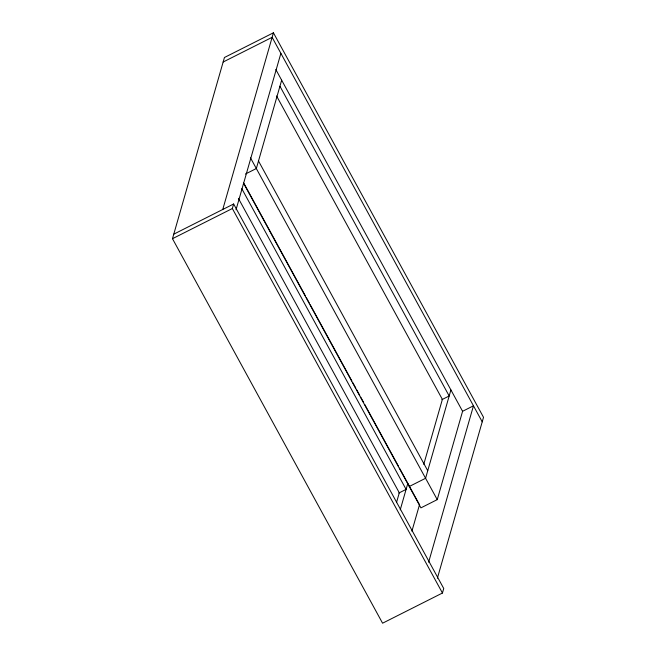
<?xml version="1.0" encoding="UTF-8"?>
<svg xmlns="http://www.w3.org/2000/svg" width="656" height="656" viewBox="0 0 656 656"><rect width="100%" height="100%" fill="white"/><g stroke="black" fill="none" stroke-linecap="round" stroke-linejoin="round"><path stroke-width="0.98" d="M173.774 234.167L233.643 203.991L443.743 588.498L442.447 593.024L382.579 623.2L172.479 238.694L224.442 57.49L273.421 32.8L483.521 417.306L437.372 578.239M222.761 209.477L273.421 32.8M442.447 593.024L232.347 208.526L233.643 203.991M236.029 209.756L280.875 53.349M281.662 80.196L256.332 168.535L245.451 174.02M396.478 502.652L399.299 492.82L238.39 198.342M400.234 509.851L407.827 483.349M423.76 464.317L442.374 399.406L276.561 95.956M450.91 389.935L425.58 478.273L409.254 486.506M411.902 531.212L419.504 504.71L399.488 468.089M243.442 183.049L420.922 507.867L437.249 499.634L462.587 411.296L275.832 69.52M428.622 562.225L473.468 405.81L462.587 411.296M223.138 62.017L272.125 37.326L482.226 421.833M172.479 238.694L232.347 208.526M441.923 399.635L449.18 395.978L279.932 86.239M398.84 493.041L406.097 489.384L241.761 188.625M258.497 160.991L427.745 470.729M250.494 157.858L437.249 499.634M243.983 183.483L305.302 295.708M306.278 297.504L309.222 302.892M310.206 304.687L351.903 380.997M352.887 382.792L355.831 388.18M356.815 389.976L359.75 395.363M360.734 397.159L363.678 402.546M364.662 404.342L398.512 466.293"/></g></svg>
